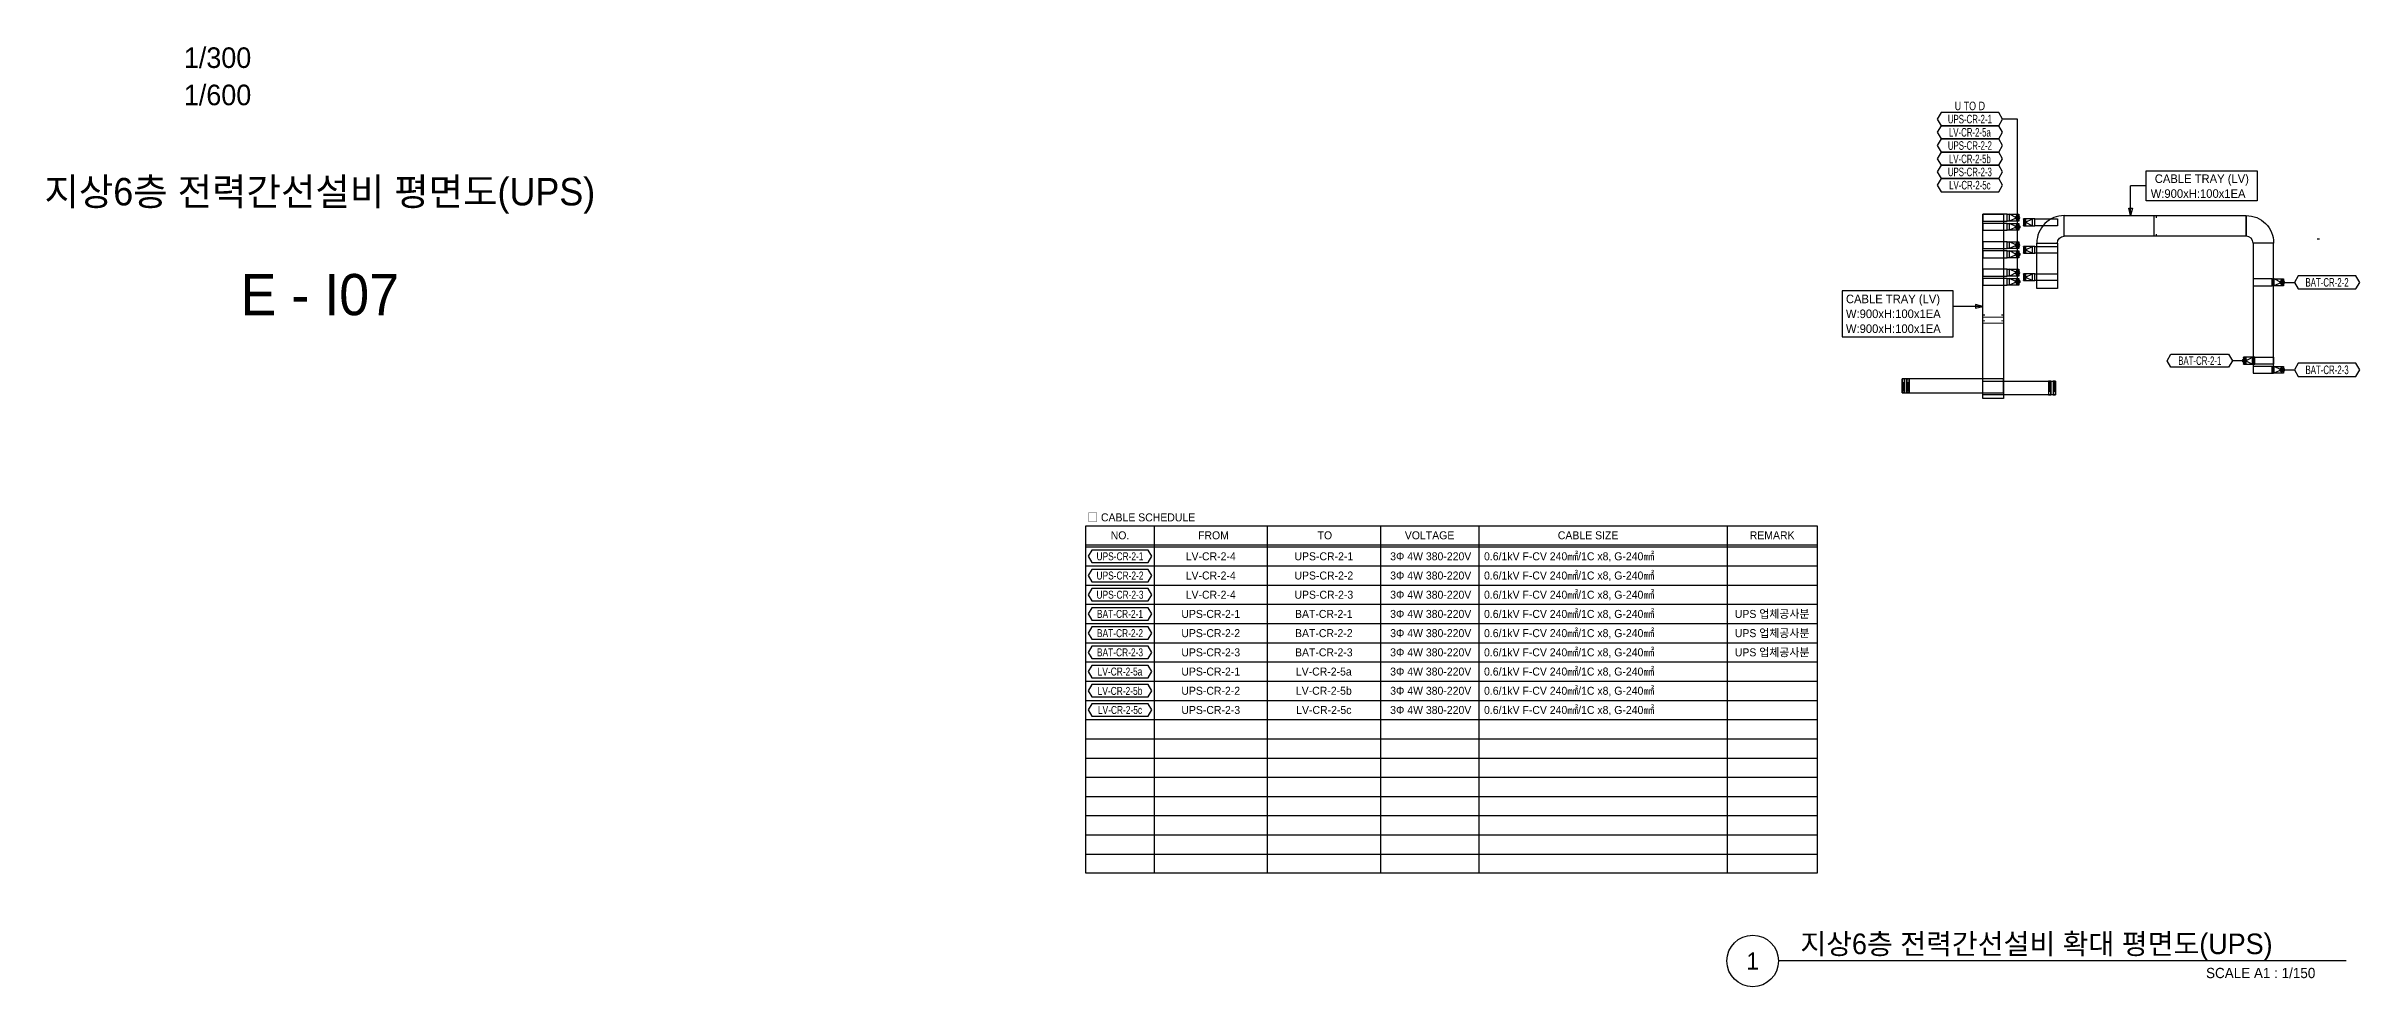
# Model space of a CAD drawing. Header units: millimetres. Extents: x 28900 to 374393, y -351975 to 838289.
# Drawn here: x 221287 to 322461, y 717225 to 758348 of the extents above; entities that cross this region are included whole.
import ezdxf
from ezdxf.enums import TextEntityAlignment as Align

# ---------------------------------------------------------------- set-up
doc = ezdxf.new("R2010")
doc.units = ezdxf.units.MM
doc.header["$LTSCALE"] = 150
for name, color, linetype in [('-----26 Electrical Cable Tray_HV_N', 30, 'Continuous'), ('-----26 Electrical Cable Tray_HV_발전기 B', 103, 'Continuous'), ('-----26 Electrical Cable Tray_LV_UPS1', 6, 'Continuous'), ('-----26 Electrical Cable Tray_LV_UPS2', 2, 'Continuous'), ('-----26 Electrical Cable Tray_LV_UPSBAT', 11, 'Continuous'), ('-----29 Cable Schedule', 1, 'Continuous'), ('-----29 Indicator', 1, 'Continuous'), ('-----29 주기', 1, 'Continuous'), ('-----30 Text', 2, 'Continuous'), ('-----41 Drawing Title', 2, 'Continuous'), ('-----42 Drawing Number', 2, 'Continuous'), ('-----43 Drawing Scale', 3, 'Continuous'), ('-----99 Cable Schedule', 2, 'Continuous'), ('A-HAT-MATL', 8, 'Continuous')]:
    doc.layers.add(name, color=color, linetype=linetype)
doc.styles.add('ELEC', font='Dotum.ttf')

# ---------------------------------------------------------------- blocks, each defined once
blk = doc.blocks.new('A$550585017316')
at = {"color": 0}
for p, q in [((400, 300), (0, 300)), ((0, 300), (0, 0)), ((0, 0), (400, 0)), ((500, 300), (400, 300)), ((400, 0), (500, 0)), ((500, 0), (500, 300))]:
    blk.add_line(p, q, dxfattribs=at)
at = {"color": 8}
for p, q in [((100, 0), (0, 300)), ((0, 0), (100, 300)), ((100, 150), (400, 300)), ((100, 300), (100, 0)), ((100, 150), (400, 0)), ((400, 0), (400, 300))]:
    blk.add_line(p, q, dxfattribs=at)
blk = doc.blocks.new('A$C9a0ab699')
h = blk.add_hatch(color=0)
edge = h.paths.add_edge_path()
edge.add_arc((64.00719340983778, 64.00719340983778), 64.0071934098378, 720.0000000000341, 1080.000000000034, ccw=False)
at = {"color": 0}
blk.add_circle((64.00719340983778, 64.00719340983778), 64.0071934098378, dxfattribs=at)

msp = doc.modelspace()

# ---------------------------------------------------------------- linework, layer by layer
at = {"layer": '-----26 Electrical Cable Tray_HV_N', "color": 1}
msp.add_line((313127.2519719732, 752250.480297891), (312442.2709423984, 752250.480297891), dxfattribs=at)
at = {"layer": '-----26 Electrical Cable Tray_HV_N', "color": 1, "elevation": -3.247652379101226e-10}
for points in [[(317973.2713741125, 752907.9902461224), (317973.2713741125, 751592.9703496594), (313127.2519719732, 751592.9703496594), (313127.2519719732, 752907.9902461224)], [(299831.2964076087, 747649.998356177), (299831.2964076087, 745649.998356177), (304677.315809748, 745649.998356177), (304677.315809748, 747649.998356177)]]:
    msp.add_lwpolyline(points, close=True, dxfattribs=at)
for points in [[(312442.2707179428, 750944.9999999532), (312362.2707179428, 751264.9999999532), (312522.2707179428, 751264.9999999532), (312442.2707179428, 750944.9999999532), (312442.2709423984, 752250.480297891)], [(305980.4840493632, 746974.9987150938), (305660.4840493632, 747054.9987150938), (305660.4840493632, 746894.9987150938), (305980.4840493632, 746974.9987150938), (304677.315809748, 746974.998356177)]]:
    msp.add_lwpolyline(points, dxfattribs=at)
at = {"layer": '-----26 Electrical Cable Tray_LV_UPS1'}
for points, elevation in [([(305980.4840493632, 750999.9987151076), (306880.4840493632, 750999.9987151076), (306880.4840493632, 742949.9987150802), (305980.4840493632, 742949.9987150802)], -3.247652379101226e-10), ([(307049.0000000099, 750999.9987151076), (305980.4840493632, 750999.9987151076), (305980.4840493632, 750699.9987151076), (307049.0000000099, 750699.9987151076)], -3.247652379101226e-10), ([(307049.0000000099, 749799.9987151074), (305980.4840493632, 749799.9987151074), (305980.4840493632, 749499.9987151074), (307049.0000000099, 749499.9987151074)], -3.247652379101226e-10), ([(307049.0000000099, 748599.9987151074), (305980.4840493632, 748599.9987151074), (305980.4840493632, 748299.9987151074), (307049.0000000099, 748299.9987151074)], -3.247652379101226e-10), ([(302450.0000000076, 743199.9987149765), (302450.0000000076, 743799.9987149765), (302550.0000000076, 743799.9987149765), (302550.0000000076, 743199.9987149765)], 4.477203348079852e-09), ([(302450.0000000076, 743799.9987149765), (302450.0000000076, 743199.9987149765), (306880.4840493632, 743199.9987149765), (306880.4840493632, 743799.9987149765)], -3.247652379101226e-10), ([(302650.0000000076, 743199.9987149765), (302650.0000000076, 743799.9987149765), (302750.0000000076, 743799.9987149765), (302750.0000000076, 743199.9987149765)], 4.477203348079852e-09), ([(302650.0000000076, 743799.9987149765), (302650.0000000076, 743199.9987149765), (306880.4840493632, 743199.9987149765), (306880.4840493632, 743799.9987149765)], 4.477203348079852e-09)]:
    msp.add_lwpolyline(points, close=True, dxfattribs=dict(at, elevation=elevation))
at = {"layer": '-----26 Electrical Cable Tray_LV_UPS1', "ltscale": 7.5, "const_width": 50, "elevation": -3.247652379101226e-10}
msp.add_lwpolyline([(306080.5543737342, 746599.9841653688), (305980.5543737342, 746599.9841653688), (305980.5543737342, 746499.9841653688), (306880.4840493632, 746499.9987150028), (306880.4840493632, 746599.9987150028), (306780.4840493632, 746599.9987150028)], dxfattribs=at)
at = {"layer": '-----26 Electrical Cable Tray_LV_UPS1', "elevation": 4.477203348079852e-09}
for points in [[(302550.0000000076, 743199.9987149765), (302450.0000000076, 743799.9987149765)], [(302550.0000000076, 743799.9987149765), (302450.0000000076, 743199.9987149765)], [(302750.0000000076, 743199.9987149765), (302650.0000000076, 743799.9987149765)], [(302750.0000000076, 743799.9987149765), (302650.0000000076, 743199.9987149765)]]:
    msp.add_lwpolyline(points, dxfattribs=at)
at = {"layer": '-----26 Electrical Cable Tray_LV_UPS2'}
for points, elevation in [([(305980.4840493632, 750999.9987151076), (306880.4840493632, 750999.9987151076), (306880.4840493632, 742949.9987150802), (305980.4840493632, 742949.9987150802)], -3.247652379101226e-10), ([(307049.0000000099, 750599.9987151076), (305980.4840493632, 750599.9987151076), (305980.4840493632, 750299.9987151076), (307049.0000000099, 750299.9987151076)], -3.247652379101226e-10), ([(307049.0000000099, 749399.9987151074), (305980.4840493632, 749399.9987151074), (305980.4840493632, 749099.9987151074), (307049.0000000099, 749099.9987151074)], -3.247652379101226e-10), ([(307049.0000000099, 748199.9987151074), (305980.4840493632, 748199.9987151074), (305980.4840493632, 747899.9987151074), (307049.0000000099, 747899.9987151074)], -3.247652379101226e-10), ([(309150.0000000099, 743699.9987150802), (309150.0000000099, 743099.9987150802), (305980.4840493632, 743099.9987150802), (305980.4840493632, 743699.9987150802)], -3.247652379101226e-10), ([(308950.0000000099, 743699.9987150802), (308950.0000000099, 743099.9987150802), (305980.4840493632, 743099.9987150802), (305980.4840493632, 743699.9987150802)], 4.477203348079852e-09), ([(308950.0000000099, 743099.9987150802), (308950.0000000099, 743699.9987150802), (308850.0000000099, 743699.9987150802), (308850.0000000099, 743099.9987150802)], 4.477203348079852e-09), ([(309150.0000000099, 743099.9987150802), (309150.0000000099, 743699.9987150802), (309050.0000000099, 743699.9987150802), (309050.0000000099, 743099.9987150802)], 4.477203348079852e-09)]:
    msp.add_lwpolyline(points, close=True, dxfattribs=dict(at, elevation=elevation))
at = {"layer": '-----26 Electrical Cable Tray_LV_UPS2', "ltscale": 7.5, "const_width": 50, "elevation": 4.197374429283968e-09}
msp.add_lwpolyline([(306780.4803739006, 746340.1681564606), (306880.4803739006, 746340.1681564606), (306880.4803739006, 746240.1681564606), (305980.5506982716, 746240.1827060947), (305980.5506982716, 746340.1827060947), (306080.5506982716, 746340.1827060947)], dxfattribs=at)
at = {"layer": '-----26 Electrical Cable Tray_LV_UPS2', "elevation": 4.477203348079852e-09}
for points in [[(308850.0000000099, 743099.9987150802), (308950.0000000099, 743699.9987150802)], [(308850.0000000099, 743699.9987150802), (308950.0000000099, 743099.9987150802)], [(309050.0000000099, 743099.9987150802), (309150.0000000099, 743699.9987150802)], [(309050.0000000099, 743699.9987150802), (309150.0000000099, 743099.9987150802)]]:
    msp.add_lwpolyline(points, dxfattribs=at)
at = {"layer": '-----26 Electrical Cable Tray_LV_UPSBAT'}
for points, elevation in [([(308251.0000000099, 750799.9987151076), (309239.3198774771, 750799.9987151076), (309239.3198774771, 750499.9987151076), (308251.0000000099, 750499.9987151076)], -3.247652379101226e-10), ([(317495.221216729, 750944.9999999532), (317495.221216729, 750044.9999999532), (309539.3198774779, 750044.9999999532), (309539.3198774779, 750944.9999999532)], -3.247652379101226e-10), ([(318695.221216729, 749744.9999999532), (317795.221216729, 749744.9999999532), (317795.221216729, 744050.0006425042), (318695.221216729, 744050.0006425042)], -3.247652379101226e-10), ([(308251.0000000099, 749599.9987151076), (309239.3198774771, 749599.9987151076), (309239.3198774771, 749299.9987151076), (308251.0000000099, 749299.9987151076)], -3.247652379101226e-10), ([(308251.0000000099, 748399.9987151076), (309239.3198774771, 748399.9987151076), (309239.3198774771, 748099.9987151076), (308251.0000000099, 748099.9987151076)], -3.247652379101226e-10), ([(318625.0000000059, 748175.0006425042), (317795.221216729, 748175.0006425042), (317795.221216729, 747875.0006425042), (318625.0000000059, 747875.0006425042)], 1.241567852899424e-09), ([(317875.0000000055, 744750.0006425042), (318695.221216729, 744750.0006425042), (318695.221216729, 744450.0006425042), (317875.0000000055, 744450.0006425042)], 1.241567852899424e-09), ([(318625.0000000059, 744350.0006425042), (317795.221216729, 744350.0006425042), (317795.221216729, 744050.0006425042), (318625.0000000059, 744050.0006425042)], 1.241567852899424e-09)]:
    msp.add_lwpolyline(points, close=True, dxfattribs=dict(at, elevation=elevation))
msp.add_lwpolyline([(309239.3198774779, 749744.9999999532), (309239.3198774779, 749744.9999999532, -0.414213562373095), (309539.3198774779, 750044.9999999532), (309539.3198774779, 750044.9999999532), (309539.3198774779, 750944.9999999532, 0.4142135623731661), (308339.3198774779, 749744.9999999532)], format="xyb", close=True, dxfattribs=at)
at = {"layer": '-----26 Electrical Cable Tray_LV_UPSBAT', "ltscale": 7.5, "const_width": 50, "elevation": -3.247652379101226e-10}
msp.add_lwpolyline([(313567.2705471035, 750844.9999999532), (313567.2705471035, 750944.9999999532), (313467.2705471035, 750944.9999999532), (313467.2850967374, 750045.0703243242), (313567.2850967374, 750045.0703243242), (313567.2850967374, 750145.0703243242)], dxfattribs=at)
at = {"layer": '-----26 Electrical Cable Tray_LV_UPSBAT', "elevation": -3.247652379101226e-10}
msp.add_lwpolyline([(317795.221216729, 749744.9999999532), (317795.221216729, 749744.9999999532, 0.414213562373095), (317495.221216729, 750044.9999999532), (317495.221216729, 750044.9999999532), (317495.221216729, 750944.9999999532, -0.4142135623731661), (318695.221216729, 749744.9999999532)], format="xyb", close=True, dxfattribs=at)
at = {"layer": '-----26 Electrical Cable Tray_LV_UPSBAT'}
msp.add_lwpolyline([(308339.3198774779, 749744.9999999532), (309239.3198774779, 749744.9999999532), (309239.3198774779, 747749.9987149999), (308339.3198774779, 747749.9987149999)], close=True, dxfattribs=at)
at = {"layer": '-----41 Drawing Title', "color": 7}
msp.add_line((321860.9290088562, 718350.0006424633), (297039.070991128, 718350.0006424633), dxfattribs=at)
msp.add_circle((295914.0709922599, 718350.0006424633), 1124.999998875, dxfattribs=at)
at = {"layer": '-----99 Cable Schedule', "color": 1}
for points, elevation in [([(304150.0967730247, 755452.0887801865), (303983.3868828128, 755163.3387801847), (304150.0967730273, 754874.5887801812), (306672.6660058026, 754874.5887801812), (306839.3758960259, 755163.3387801847), (306672.6660058, 755452.0887801865)], -3.247652379101226e-10), ([(304150.0967730273, 754874.5887801812), (303983.3868828153, 754585.8387801795), (304150.0967730299, 754297.088780176), (306672.6660058051, 754297.088780176), (306839.3758960285, 754585.8387801795), (306672.6660058026, 754874.5887801812)], -3.247652379101226e-10), ([(304150.0967730298, 754297.088780176), (303983.3868828179, 754008.3387801743), (304150.0967730324, 753719.5887801708), (306672.6660058077, 753719.5887801708), (306839.375896031, 754008.3387801743), (306672.6660058051, 754297.088780176)], -3.247652379101226e-10), ([(304150.0967730324, 753719.5887801708), (303983.3868828205, 753430.838780169), (304150.096773035, 753142.0887801655), (306672.6660058103, 753142.0887801655), (306839.3758960336, 753430.838780169), (306672.6660058077, 753719.5887801708)], -3.247652379101226e-10), ([(304150.096773035, 753142.0887801655), (303983.386882823, 752853.3387801638), (304150.0967730376, 752564.5887801603), (306672.6660058128, 752564.5887801603), (306839.3758960362, 752853.3387801638), (306672.6660058103, 753142.0887801655)], -3.247652379101226e-10), ([(304150.0967730375, 752564.5887801603), (303983.3868828256, 752275.8387801585), (304150.0967730401, 751987.088780155), (306672.6660058154, 751987.088780155), (306839.3758960387, 752275.8387801585), (306672.6660058128, 752564.5887801603)], -3.247652379101226e-10), ([(319772.0807916111, 748313.7506425059), (319605.3709013992, 748025.0006425042), (319772.0807916137, 747736.2506425007), (322294.6500243889, 747736.2506425007), (322461.3599146124, 748025.0006425042), (322294.6500243865, 748313.7506425059)], 1.261576536863299e-09), ([(316727.9192084003, 744888.7506425059), (316894.6290986122, 744600.0006425042), (316727.9192083977, 744311.2506425007), (314205.3499756224, 744311.2506425007), (314038.640085399, 744600.0006425042), (314205.3499756249, 744888.7506425059)], 1.261576536863299e-09), ([(319772.0807916111, 744488.7506425059), (319605.3709013992, 744200.0006425042), (319772.0807916137, 743911.2506425007), (322294.6500243889, 743911.2506425007), (322461.3599146124, 744200.0006425042), (322294.6500243865, 744488.7506425059)], 1.261576536863299e-09)]:
    msp.add_lwpolyline(points, close=True, dxfattribs=dict(at, elevation=elevation))
for points, elevation in [([(307499.0000000099, 748049.9987151074), (307499.0000000099, 755163.3387801847), (306839.3758960259, 755163.3387801847)], -3.247652379101226e-10), ([(319075.0000000059, 748025.0006425042), (319605.3709013992, 748025.0006425042)], 1.261576536863299e-09), ([(317425.0000000055, 744600.0006425042), (316894.6290986122, 744600.0006425042)], 1.261576536863299e-09), ([(319075.0000000059, 744200.0006425042), (319605.3709013992, 744200.0006425042)], 1.261576536863299e-09)]:
    msp.add_lwpolyline(points, dxfattribs=dict(at, elevation=elevation))
at = {"layer": 'A-HAT-MATL'}
msp.add_lwpolyline([(320700.0000000035, 749920.0006424622), (320600.0003952482, 749920.0006424622)], dxfattribs=at)

# ---------------------------------------------------------------- block references
at = {"layer": '-----26 Electrical Cable Tray_LV_UPS1', "xscale": -1}
for p in [(307549.0000000099, 750699.9987151076), (307549.0000000099, 749499.9987151074), (307549.0000000099, 748299.9987151074)]:
    msp.add_blockref('A$550585017316', p, dxfattribs=at)
at = {"layer": '-----26 Electrical Cable Tray_LV_UPS2', "xscale": -1}
for p in [(307549.0000000099, 750299.9987151076), (307549.0000000099, 749099.9987151074), (307549.0000000099, 747899.9987151074)]:
    msp.add_blockref('A$550585017316', p, dxfattribs=at)
at = {"layer": '-----26 Electrical Cable Tray_LV_UPSBAT'}
for p in [(307751.0000000099, 750499.9987151076), (307751.0000000099, 749299.9987151076), (307751.0000000099, 748099.9987151076), (317375.0000000055, 744450.0006425042)]:
    msp.add_blockref('A$550585017316', p, dxfattribs=at)
at = {"layer": '-----26 Electrical Cable Tray_LV_UPSBAT', "xscale": -1}
for p in [(319125.0000000059, 747875.0006425042), (319125.0000000059, 744050.0006425042)]:
    msp.add_blockref('A$550585017316', p, dxfattribs=at)
at = {"layer": '-----99 Cable Schedule', "color": 1, "yscale": 1.5, "zscale": 1.5}
for p, xscale, rotation in [((307402.9892098951, 750946.0095052223), -1.5, 180), ((307402.9892098951, 749746.0095052222), -1.5, 180), ((307402.9892098951, 748546.0095052222), -1.5, 180), ((319171.0107901207, 747928.9898523894), 1.5, 90.00000000000001), ((317328.9892098907, 744503.9898523894), -1.5, 270), ((319171.0107901207, 744103.9898523894), 1.5, 90.00000000000001)]:
    msp.add_blockref('A$C9a0ab699', p, dxfattribs=dict(at, xscale=xscale, rotation=rotation))
at = {"layer": '-----99 Cable Schedule', "color": 1, "xscale": 1.5, "yscale": 1.5, "zscale": 1.5}
for p in [(307405.8614256044, 750353.9879249928), (307405.8614256044, 749153.9879249927), (307405.8614256044, 747953.9879249927)]:
    msp.add_blockref('A$C9a0ab699', p, dxfattribs=at)

# ---------------------------------------------------------------- texts
at = {"layer": '-----26 Electrical Cable Tray_LV_UPS1', "style": 'ELEC'}
for s, p in [('W:900xH:100x1EA', (299991.2964076087, 746649.998356177)), ('CABLE TRAY (LV)', (299991.2964076087, 747299.998356177))]:
    msp.add_text(s, height=375, dxfattribs=at).set_placement(p, align=Align.MIDDLE_LEFT)
at = {"layer": '-----26 Electrical Cable Tray_LV_UPS2', "ltscale": 7.5, "style": 'ELEC'}
msp.add_text('W:900xH:100x1EA', height=375, dxfattribs=at).set_placement((299991.2964076087, 745999.998356177), align=Align.MIDDLE_LEFT)
at = {"layer": '-----26 Electrical Cable Tray_LV_UPSBAT', "style": 'ELEC'}
for s, p in [('CABLE TRAY (LV)', (313498.9905057272, 752557.9902461224)), ('W:900xH:100x1EA', (313321.4124867312, 751907.9902461224))]:
    msp.add_text(s, height=375, dxfattribs=at).set_placement(p, align=Align.MIDDLE_LEFT)
at = {"layer": '-----41 Drawing Title', "style": 'ELEC'}
msp.add_text('지상6층 전력간선설비 평면도(UPS)', height=1200, dxfattribs=at).set_placement((233249.9999999919, 751990.0012849213), align=Align.MIDDLE_CENTER)
at = {"layer": '-----41 Drawing Title', "color": 2, "style": 'ELEC'}
msp.add_text('지상6층 전력간선설비 확대 평면도(UPS)', height=900, dxfattribs=at).set_placement((297997.6476047349, 718650.0006424633))
at = {"layer": '-----41 Drawing Title', "color": 7, "style": 'ELEC'}
msp.add_text('1', height=749.9999992500001, dxfattribs=at).set_placement((295914.0709922599, 718350.0006424633), align=Align.MIDDLE)
at = {"layer": '-----41 Drawing Title', "style": 'ELEC'}
msp.add_text('SCALE A1 : 1/150', height=450, dxfattribs=at).set_placement((320518.6125562077, 717600.0006424633), align=Align.RIGHT)
at = {"layer": '-----42 Drawing Number', "style": 'ELEC'}
msp.add_text('E - I07', height=1800, dxfattribs=at).set_placement((233249.9999999919, 747490.0012849213), align=Align.MIDDLE_CENTER)
at = {"layer": '-----43 Drawing Scale', "style": 'ELEC'}
for s, p in [('1/300', (228779.0230665374, 757850.0012849213)), ('1/600', (228779.0230665374, 756220.0012849213))]:
    msp.add_text(s, height=900, dxfattribs=at).set_placement(p, align=Align.MIDDLE_CENTER)
at = {"layer": '-----99 Cable Schedule', "style": 'ELEC'}
for s, width, p in [('U TO D', 0.8, (305411.3813894137, 755740.838780189)), ('BAT-CR-2-2', 0.7, (321033.3654080001, 748025.0006425034, 1.195834368805583e-09)), ('BAT-CR-2-1', 0.7, (315466.6345920113, 744600.0006425034, 1.195834368805583e-09)), ('BAT-CR-2-3', 0.7, (321033.3654080001, 744200.0006425034, 1.195834368805583e-09))]:
    msp.add_text(s, height=375, dxfattribs=dict(at, width=width)).set_placement(p, align=Align.MIDDLE)
at = {"layer": '-----99 Cable Schedule', "color": 1, "style": 'ELEC', "width": 0.7}
for s, p in [('UPS-CR-2-1', (305411.3813894137, 755163.3387801838)), ('LV-CR-2-5a', (305411.3813894162, 754585.8387801786)), ('UPS-CR-2-2', (305411.3813894188, 754008.3387801733)), ('UPS-CR-2-3', (305411.3813894239, 752853.3387801629)), ('LV-CR-2-5b', (305411.3813894214, 753430.8387801681)), ('LV-CR-2-5c', (305411.3813894265, 752275.8387801576))]:
    msp.add_text(s, height=375, dxfattribs=at).set_placement(p, align=Align.MIDDLE)

# ---------------------------------------------------------------- wipeouts: each hides what was drawn before it
at = {"color": 3}
msp.add_wipeout([(266750.0003119235, 737383.7926680943), (298726.8737427191, 737383.7926667097), (298726.87374262407, 722186.0145534094), (266750.0003118285, 722186.014554794)], dxfattribs=at).dxf.layer = '-----26 Electrical Cable Tray_HV_발전기 B'

# ---------------------------------------------------------------- next in the draw order: linework, layer by layer
at = {"layer": '-----29 Cable Schedule'}
for p, q in [((269739.9140168311, 737383.7926666583), (269739.914017436, 736466.0148709626)), ((274685.652991015, 737383.7926666583), (274685.6529916207, 736466.0148735985)), ((279631.3919652406, 737383.792664148), (279631.3919658455, 736466.0148785113)), ((283937.0941310244, 737383.792664148), (283937.0941316294, 736466.0148785113)), ((294801.8736578148, 737383.7926626629), (294801.8736584199, 736466.0148827796))]:
    msp.add_line(p, q, dxfattribs=at)
at = {"layer": '-----29 Cable Schedule', "color": 3}
for p, q in [((266750.0003119234, 736543.7926499238), (298726.873745108, 736543.7926445929)), ((266750.0003119234, 736466.0148698423), (298726.8737428549, 736466.0148645116))]:
    msp.add_line(p, q, dxfattribs=at)
at = {"layer": '-----29 Cable Schedule', "color": 1}
for p, q in [((266750.0003119234, 735626.0148502355), (298726.8737428549, 735626.014846341)), ((269739.9140168311, 736466.0148684061), (269739.9140163509, 722186.0145585742)), ((274685.652991015, 736466.0148684061), (274685.6529905348, 722186.0145581742)), ((279631.3919652406, 736466.0148684061), (279631.3919647606, 722186.0145577742)), ((283937.0941310244, 736466.0148658961), (283937.0941305443, 722186.0145574261)), ((294801.8736584199, 736466.0148827796), (294801.8736579396, 722186.0145551433)), ((266750.0003119234, 734786.014832065), (298726.8737428549, 734786.0148281704)), ((266750.0003119234, 733946.0148138943), (298726.8737428549, 733946.0148099997)), ((266750.0003119234, 733106.0147957237), (298726.8737428549, 733106.0147918292)), ((266750.0003118555, 732266.0147775532), (298726.8737427869, 732266.0147736586)), ((266750.0003118555, 731426.0147593825), (298726.8737427869, 731426.0147554879)), ((266750.0003118555, 730586.0147412119), (298726.8737427869, 730586.0147373173)), ((266750.0003118555, 729746.0147230413), (298726.8737427869, 729746.0147191468)), ((266750.0003118555, 728906.0147048708), (298726.8737427869, 728906.0147009762)), ((266750.0003118555, 728066.0146867002), (298726.8737427869, 728066.0146828056)), ((266750.0003118555, 727226.0146685296), (298726.8737427869, 727226.0146646351)), ((266750.0003117876, 726386.014650359), (298726.8737427191, 726386.0146464645)), ((266750.0003117197, 725546.0146321887), (298726.8737426512, 725546.0146282939)), ((266750.0003118555, 724706.0146140178), (298726.8737427869, 724706.0146101232)), ((266750.0003118555, 723866.0145958472), (298726.8737427869, 723866.0145919527)), ((266750.0003118555, 723026.0145776767), (298726.8737427869, 723026.0145737821))]:
    msp.add_line(p, q, dxfattribs=at)
at = {"layer": '-----29 Cable Schedule', "color": 3}
msp.add_lwpolyline([(266750.0003119234, 737383.7926680944), (298726.8737427191, 737383.7926667099), (298726.8737426241, 722186.0145534095), (266750.0003118285, 722186.0145547941)], close=True, dxfattribs=at)
at = {"layer": '-----29 주기'}
for points in [[(267010.2453965903, 736315.5148690222), (266854.6494956934, 736046.0148631909), (267010.2453965927, 735776.5148573578), (269479.6689371767, 735776.5148573578), (269635.2648380843, 736046.0148631909), (269479.6689371743, 736315.5148690222)], [(267010.2453965903, 735475.5148508516), (266854.6494956934, 735206.0148450204), (267010.2453965927, 734936.5148391873), (269479.6689371767, 734936.5148391873), (269635.2648380843, 735206.0148450204), (269479.6689371743, 735475.5148508516)], [(267010.2453965284, 734635.514832681), (266854.6494956315, 734366.0148268498), (267010.2453965307, 734096.5148210167), (269479.6689371148, 734096.5148210167), (269635.2648380224, 734366.0148268498), (269479.6689371124, 734635.514832681)], [(267010.2453960812, 733795.5147817817), (266854.6494951843, 733526.0147759503), (267010.2453960836, 733256.5147701174), (269479.6689366676, 733256.5147701174), (269635.2648375752, 733526.0147759503), (269479.6689366652, 733795.5147817817)], [(267010.2453960193, 732955.5147636111), (266854.6494951224, 732686.0147577798), (267010.2453960217, 732416.5147519468), (269479.6689366057, 732416.5147519468), (269635.2648375133, 732686.0147577798), (269479.6689366034, 732955.5147636111)], [(267010.2453959575, 732115.5147454406), (266854.6494950606, 731846.0147396092), (267010.2453959598, 731576.5147337762), (269479.6689365438, 731576.5147337762), (269635.2648374515, 731846.0147396092), (269479.6689365415, 732115.5147454406)], [(267010.2453962191, 731275.5147599988), (266854.6494953221, 731006.0147541673), (267010.2453962214, 730736.5147483344), (269479.6689368055, 730736.5147483344), (269635.264837713, 731006.0147541673), (269479.6689368031, 731275.5147599988)], [(267010.2453962191, 730435.5147418282), (266854.6494953221, 730166.0147359967), (267010.2453962214, 729896.5147301638), (269479.6689368055, 729896.5147301638), (269635.264837713, 730166.0147359967), (269479.6689368031, 730435.5147418282)], [(267010.2453961571, 729595.5147236575), (266854.6494952602, 729326.0147178262), (267010.2453961595, 729056.5147119932), (269479.6689367436, 729056.5147119932), (269635.2648376512, 729326.0147178262), (269479.6689367412, 729595.5147236575)]]:
    msp.add_lwpolyline(points, close=True, dxfattribs=at)

# ---------------------------------------------------------------- next in the draw order: texts
at = {"layer": '-----29 Indicator', "color": 2, "linetype": 'Continuous', "style": 'ELEC'}
msp.add_text('□ CABLE SCHEDULE', height=350.0000075710793, dxfattribs=at).set_placement((266807.7640698057, 737748.165657799), align=Align.MIDDLE_LEFT)
at = {"layer": '-----30 Text', "style": 'ELEC'}
msp.add_text('NO.', height=350.000010099244, dxfattribs=at).set_placement((268244.9571645157, 736963.7926587069), align=Align.MIDDLE)
for s, p in [('FROM', (272333.0515137257, 736963.79265734)), ('TO', (277202.8550245252, 736963.79265734)), ('VOLTAGE', (281782.7572544563, 736963.79265734)), ('CABLE SIZE', (288715.5298541489, 736963.79265734)), ('REMARK', (296764.3737014614, 736963.7926536279))]:
    msp.add_text(s, height=350.000010099244, dxfattribs=at).set_placement(p, align=Align.MIDDLE_CENTER)
at = {"layer": '-----30 Text', "linetype": 'Continuous', "style": 'ELEC', "width": 0.8}
for s, p in [('UPS-CR-2-1', (268244.9571668835, 736046.0148631902)), ('UPS-CR-2-2', (268244.9571668835, 735206.0148450197)), ('UPS-CR-2-3', (268244.9571668216, 734366.0148268491)), ('BAT-CR-2-1', (268244.9571663744, 733526.0147759496)), ('BAT-CR-2-2', (268244.9571663126, 732686.0147577791)), ('BAT-CR-2-3', (268244.9571662507, 731846.0147396085)), ('LV-CR-2-5a', (268244.9571665123, 731006.0147541666)), ('LV-CR-2-5b', (268244.9571665123, 730166.014735996)), ('LV-CR-2-5c', (268244.9571664504, 729326.0147178255))]:
    msp.add_text(s, height=350.0000075710793, dxfattribs=at).set_placement(p, align=Align.MIDDLE)
at = {"layer": '-----30 Text', "color": 3, "style": 'ELEC'}
for s, p in [('LV-CR-2-4', (272212.7835089713, 736046.0148509764)), ('UPS-CR-2-1', (277158.5224831766, 736046.0148504418)), ('3Φ 4W 380-220V', (281833.761698188, 736046.0148500421)), ('LV-CR-2-4', (272212.7835089713, 735206.0148328058)), ('LV-CR-2-4', (272212.7835089094, 734366.0148146353)), ('UPS-CR-2-2', (277158.5224831766, 735206.0148322713)), ('UPS-CR-2-3', (277158.5224831146, 734366.0148141007)), ('3Φ 4W 380-220V', (281833.761698188, 735206.0148318715)), ('3Φ 4W 380-220V', (281833.7616981262, 734366.0148137009)), ('UPS-CR-2-1', (272212.7835086001, 731006.0147419528)), ('LV-CR-2-5a', (277158.5224828053, 731006.0147414182)), ('3Φ 4W 380-220V', (281833.7616978169, 731006.0147410184)), ('UPS-CR-2-2', (272212.7835086001, 730166.0147237822)), ('UPS-CR-2-3', (272212.7835085382, 729326.0147056116)), ('LV-CR-2-5b', (277158.5224828053, 730166.0147232476)), ('LV-CR-2-5c', (277158.5224827434, 729326.014705077)), ('3Φ 4W 380-220V', (281833.7616978169, 730166.0147228478)), ('3Φ 4W 380-220V', (281833.761697755, 729326.0147046773))]:
    msp.add_text(s, height=350.0000075710793, dxfattribs=at).set_placement(p, align=Align.MIDDLE_CENTER)
for p in [(284165.4766557988, 736046.0148467273), (284165.4766557988, 735206.0148285567), (284165.476655737, 734366.0148103861), (284165.4766554277, 731006.0147377036), (284165.4766554277, 730166.014719533), (284165.4766553657, 729326.0147013625)]:
    msp.add_text('0.6/1kV F-CV 240㎟/1C x8, G-240㎟', height=350.0000075710793, dxfattribs=at).set_placement(p, align=Align.MIDDLE_LEFT)
at = {"layer": '-----30 Text', "color": 11, "style": 'ELEC'}
for s, p in [('UPS-CR-2-1', (272212.7835081227, 733526.0147964646)), ('BAT-CR-2-1', (277158.522482328, 733526.01479593)), ('3Φ 4W 380-220V', (281833.7616973395, 733526.0147955302)), ('UPS 업체공사분', (296764.3737004444, 733526.0148011534)), ('UPS-CR-2-2', (272212.7835080608, 732686.014778294)), ('BAT-CR-2-2', (277158.5224822661, 732686.0147777594)), ('3Φ 4W 380-220V', (281833.7616972777, 732686.0147773597)), ('UPS 업체공사분', (296764.3737004282, 732686.0147829829)), ('UPS-CR-2-3', (272212.783507999, 731846.0147601234)), ('BAT-CR-2-3', (277158.5224822043, 731846.0147595889)), ('3Φ 4W 380-220V', (281833.7616972158, 731846.0147591891)), ('UPS 업체공사분', (296764.3737001902, 731846.0147648123))]:
    msp.add_text(s, height=350.0000075710793, dxfattribs=at).set_placement(p, align=Align.MIDDLE_CENTER)
for p in [(284165.4766549503, 733526.0147922154), (284165.4766548884, 732686.0147740449), (284165.4766548265, 731846.0147558743)]:
    msp.add_text('0.6/1kV F-CV 240㎟/1C x8, G-240㎟', height=350.0000075710793, dxfattribs=at).set_placement(p, align=Align.MIDDLE_LEFT)

doc.saveas('drawing.dxf')
